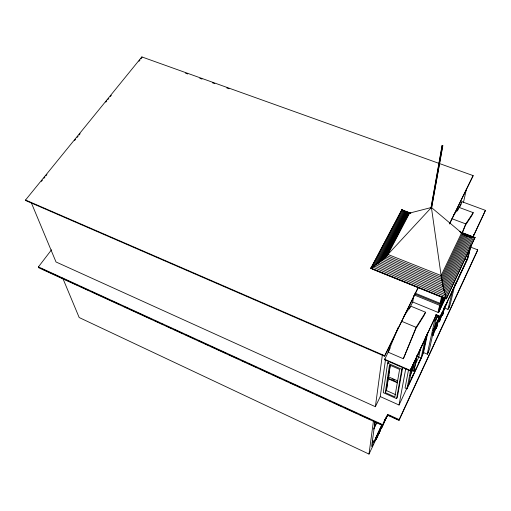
<?xml version="1.0" encoding="UTF-8"?>
<svg xmlns="http://www.w3.org/2000/svg" width="511" height="511" viewBox="0 0 511 511"><rect width="100%" height="100%" fill="white"/><g stroke="black" fill="none" stroke-linecap="round" stroke-linejoin="round"><path stroke-width="0.77" d="M459.319 231.534L474.987 237.481L446.295 298.852L370.852 268.332L401.876 209.74L410.825 213.138M370.852 268.332L401.876 209.74L405.951 212.697L409.004 213.247L431.412 207.485L463.899 234.824M62.706 278.041L79.179 317.535L368.999 454.087L373.452 421.019M31.356 202.848L56.012 261.977L375.381 406.711L382.394 354.704M372.889 440.757L372.212 442.194L371.631 446.378L372.474 446.774L373.068 442.59L373.745 441.153M374.991 422.112L372.372 441.038L374.084 441.836L382.145 424.756M449.635 223.799L473.16 175.618L141.854 56.913L25.55 200.012L25.799 200.599L384.54 356.205L418.036 287.719M436.273 315.223L440.29 316.877L440.412 316.354L436.388 314.699L410.122 370.852L384.572 359.731L390.193 347.914M384.866 359.84L385.007 358.85L384.572 359.731M375.381 406.711L380.261 396.587L385.511 359.642M374.084 441.836L381.864 425.101M388.239 362.912L388.469 361.354L387.613 363.123L383.263 392.665L396.613 398.631L397.417 396.919L402.655 367.524L401.806 369.306L396.613 398.631M376.799 435.417L377.048 434.957L377.642 435.231L376.019 439.486L377.259 436.726M377.642 435.231L376.275 438.872L376.792 438.068M377.118 435.96L377.712 436.234C377.201 435.142 380.037 430.256 378.613 433.788L379.156 433.168L378.568 432.894M378.07 434.989L377.712 436.234M378.095 434.791L378.197 434.107L377.603 433.833M385.294 392.64L389.484 364.982L399.602 369.396L394.85 396.906L385.294 392.64L386.52 390.091M387.785 378.095L397.609 382.432L397.532 382.892L387.715 378.555L389.12 375.33M388.341 377.259L386.316 390.513L395.859 394.767M390.193 365.11L388.411 376.799L397.532 380.816M386.635 389.312L388.073 379.948M388.737 375.585L390.174 366.227M382.445 424.973L381.142 428.614L382.426 426.148L381.883 425.586M383.058 424.149L383.135 423.645M383.787 423.338L383.231 422.853M384.055 422.769L384.253 421.543M384.298 422.252L384.419 421.518L383.831 421.249M386.297 416.925L386.054 418.4L385.473 418.132M386.757 416.222L386.559 417.461L385.971 417.193M386.833 416.727L386.948 416.037M399.008 420.4L399.161 419.576L387.76 414.402L387.619 415.226L399.008 420.4L477.421 250.837L477.683 249.828L470.708 247.158M409.311 308.951L412.722 301.995L413.878 295.39M442.009 145.891L430.971 207.958L431.508 208.162L442.833 145.661L442.239 145.45L442.009 145.891L442.603 146.095L431.508 208.162M442.239 145.45L431.182 207.543L431.725 207.747M380.261 396.587L399.04 405.012L405.785 368.457M380.133 428.959L379.897 429.834M378.792 431.661L378.74 432.178M408.506 369.97L405.076 387.983L406.986 388.826L422.456 355.682L427.062 333.958M380.554 428.065L381.353 425.74M410.122 370.852L436.388 314.699M406.986 388.826L410.953 368.482M412.716 364.343L408.743 384.566L421.134 358.019L425.625 336.672M414.076 362.235L412.422 370.564L410.065 375.598M412.811 369.734L414.019 363.672M411.949 370.354L413.846 371.178L416.593 357.559L411.694 367.984M416.689 357.087L416.989 355.567M417.085 356.244L417.391 354.723M420.515 348.534L418.777 357.01L415.13 364.784M423.178 343.277L416.989 356.716L413.846 371.178M422.201 355.413L423.542 352.539L427.803 332.508M423.542 352.539L427.234 354.11L435.883 314.891M472.867 237.398L485.45 210.372L461.925 201.698L461.446 202.988M437.014 315.332L429.438 349.358L427.234 354.11M378.434 432.402L378.408 432.102M438.074 312.393L439.696 305.124M440.099 303.317L441.638 296.431M432.287 334.98L433.2 335.363L434.401 330.017L432.491 334.098M432.593 333.632L434.503 329.544L435.73 324.083M435.953 323.923L435.532 325.807L438.381 319.707L438.808 317.816M412.722 301.995L438.572 312.604L440.335 305.201M415.066 293.129L440.61 303.521L441.983 297.408M440.45 305.655L439.121 308.478L439.62 308.689L440.303 305.635M463.451 202.465L466.562 188.591M435.742 326.944L436.017 325.724L435.385 327.066M434.548 328.618L436.119 325.252L436.822 322.141M442.52 296.878L441.651 300.749L443.305 297.23M444.263 298.335L440.987 305.865L414.466 295.051M441.945 303.738L442.469 301.439M435.461 328.171L436.375 328.547L436.931 326.101L434.107 332.156L433.2 335.363M437.039 325.635L438.272 320.186L435.423 326.28L434.209 331.69L437.039 325.635L436.119 325.252M439.319 316.405L438.068 321.917L440.878 315.894L441.357 313.811M438.662 311.007L442.986 301.797L443.503 299.529M439.319 318.321L438.61 321.425L439.517 321.802L440.444 318.577L443.216 312.63L442.635 315.115L441.728 314.744M438.828 311.921L443.491 301.995L444.18 298.98M444.564 298.149L443.874 301.171L445.183 298.379M439.517 321.802L440.769 316.373L437.959 322.39L436.375 328.547M441.657 313.294L440.552 318.104L443.324 312.151L444.608 306.626L443.369 309.283M446.295 298.852L474.987 237.481L467.348 236.018L461.612 232.895L441.134 275.582L443.229 286.831L380.178 261.562L370.877 268.045L446.358 298.571L443.682 288.766L468.498 236.376L462.551 234.115M445.024 305.61L444.372 308.401L447.131 302.493L444.263 308.887L442.635 315.115M444.819 308.12L447.981 309.404L452.746 289.52M455.18 283.746L450.057 304.933L447.981 309.404M455.876 283.599L456.253 282.066M440.29 316.877L466.684 260.361L466.818 259.805L464.869 259.045M466.715 260.386L469.979 247.394M467.923 257.493L470.995 245.299M472.918 237.672L473.684 234.626M471.251 244.826L467.789 258.56L454.26 287.54M473.173 237.2L473.748 234.907M378.862 431.38L379.207 430.371M385.364 419.231L385.122 419.921M385.013 420.061L385.083 419.55M379.801 430.09L379.456 430.894M398.165 327.481L388.105 352.168L403.345 358.748L416.114 327.347L425.586 312.253L410.697 306.115L403.403 317.076M462.212 232.633L465.757 223.907L473.231 212.659L459.114 207.421L453.583 215.22M462.212 233.195L465.444 225.236L471.8 215.655L473.231 212.659M381.474 426.596L381.774 425.861L382.426 426.148M384.936 420.246L384.662 420.86M379.36 429.994L380.273 428.186M380.12 429.879L379.379 432.466L380.982 428.403L379.609 431.884L380.701 428.972L380.273 429.687M376.952 437.857L377.533 435.992L376.939 435.717M378.319 434.324L378.811 432.926L378.447 433.584M427.413 354.193L428.755 351.3M448.543 308.65L449.546 306.479M399.161 419.576L477.683 249.828M432.938 330.745L439.69 316.296M433.06 330.975L439.811 316.539M441.178 314.425L442.104 312.445M399.04 405.012L409.777 382.011M411.457 378.415L413.476 374.103M415.149 370.507L416.497 367.633M418.17 364.036L420.521 359.009M440.412 316.354L466.818 259.805M473.007 236.836L485.45 210.372M439.62 308.689L444.691 297.99M443.701 300.27L444.685 298.175M438.572 312.604L445.305 298.271M435.461 320.582L437.831 315.53M436.937 317.938L437.614 316.494M384.559 420.617L384.802 420.106M441.804 299.133L442.801 297.025M368.999 454.087L387.76 414.402M377.757 434.114L378.351 434.388L379.156 433.168M387.696 415.041L382.637 425.784L382.049 425.516M440.61 303.521L443.299 297.817M441.376 302.467L443.388 298.194M465.202 235.156L442.411 282.998L382.95 259.243L380.178 261.562L405.951 212.697M373.95 428.173L376.684 422.425M373.726 429.157L376.767 422.763M466.249 235.609L442.807 284.908L381.589 260.406L406.596 212.946M443.229 286.831L467.348 236.018M403.345 358.748L415.89 328.547L423.938 315.696L425.586 312.253M463.292 234.115L441.708 279.242L385.524 256.867L382.95 259.243L407.222 213.132M464.218 234.658L442.047 281.114L384.266 258.061L407.829 213.24M374.256 424.264L375.259 422.156M462.423 233.527L441.408 277.403L386.738 255.66L385.524 256.867L408.43 213.279M387.715 378.555L388.718 376.486M377.872 433.13L378.14 432.574M381.532 425.344L381.711 424.992M376.639 435.736L375.425 439.205L375.828 438.687M457.364 210.992L461.925 201.698M459.44 207.702L460.143 206.284M460.488 205.575L461.19 204.145M449.412 223.914L473.16 175.618M384.54 356.205L418.285 287.565M382.279 425.446C379.973 429.598 383.256 427.42 381.864 425.625M442.603 146.095L442.833 145.661M409.004 213.247L386.738 255.66L387.9 254.44L409.567 213.144M38.44 266.883L382.867 424.769L382.739 425.58L38.868 267.841L38.44 266.883L51.515 249.796M41.391 181.405L42.4 180.166M43.908 178.307L44.911 177.068M45.92 175.829L46.923 174.59M74.587 140.531L75.596 139.292M77.104 137.433L78.106 136.194M79.116 134.955L80.118 133.722M105.771 102.136L106.78 100.897M107.783 99.658L108.792 98.419M110.299 96.566L111.309 95.327M138.973 61.269L139.976 60.03M140.979 58.791L141.988 57.551L141.854 56.913M384.949 420.336L385.473 419.755L384.892 419.486M384.246 258.381L431.412 207.485L441.874 280.769M384.694 420.93L385.16 420.425M377.552 263.772L381.877 260.393M370.877 268.045L375.1 265.573M474.987 237.481L470.835 237.308L465.176 235.526M185.525 73.162L187.773 73.967M199.788 78.272L202.037 79.084M212.544 82.846L214.799 83.657M226.807 87.962L229.062 88.767M452.005 218.74L465.757 223.907M401.831 210.04L404.073 210.89M405.562 211.458L410.78 213.438M462.238 232.965L474.911 237.775M409.975 213.208L402.579 210.398L372.519 267.023L445.771 296.604L473.601 237.353L461.024 232.582M409.209 213.247L403.275 210.992L374.129 265.976L445.209 294.636L472.253 237.181L460.935 232.965M408.423 213.215L403.958 211.522L375.7 264.902L444.672 292.669L470.95 236.957L461.81 233.553M408.334 213.381L404.635 211.982L377.233 263.81L444.168 290.714L469.698 236.689L461.567 233.604M407.529 213.221L405.3 212.372L378.728 262.692L443.682 288.766M387.9 254.44L441.134 275.582M372.168 269.061L445.394 298.692M442.986 301.797L443.491 301.995M414.657 293.959L441.236 304.78M442.411 311.78L443.324 312.151M435.436 315.019L439.441 316.667M433.584 329.161L434.503 329.544M401.557 321.253L416.114 327.347M418.305 356.806L421.134 358.019M25.55 200.012L384.611 355.688M384.636 359.239L410.218 370.36M387.613 363.123L401.806 369.306M392.544 379.111L394.645 380.037M388.398 415.271L391.228 416.554M392.646 417.2L397.596 419.448M384.994 419.141L385.55 419.601L384.962 419.333M382.324 424.775L382.918 425.05M42.234 269.061L47.306 271.386M48.756 272.05L59.627 277.039M61.077 277.703L66.149 280.028M67.599 280.692L78.47 285.681M79.92 286.345L88.62 290.331M92.242 291.992L97.314 294.317M98.764 294.981L103.113 296.98M104.563 297.645L109.635 299.97M111.085 300.634L119.785 304.62M123.406 306.281L128.478 308.612M129.928 309.276L134.278 311.269M135.728 311.934L140.8 314.259M142.25 314.923L150.949 318.915M154.571 320.576L159.643 322.901M161.093 323.565L163.264 324.562M166.893 326.222L171.964 328.554M173.414 329.218L177.764 331.211M179.214 331.875L182.108 333.204M185.736 334.865L190.807 337.19M192.979 338.186L194.429 338.857M198.057 340.518L203.129 342.843M204.579 343.507L208.929 345.5M210.372 346.164L215.45 348.489M216.9 349.16L225.594 353.146M229.215 354.806L237.915 358.792M241.537 360.459L246.615 362.784M248.059 363.449L252.408 365.442M253.858 366.106L256.758 367.435M260.38 369.095L269.08 373.087M272.702 374.748L281.401 378.734M285.023 380.395L287.923 381.73M289.373 382.394L295.895 385.383M297.345 386.048L300.244 387.376M303.866 389.037L312.566 393.029M316.188 394.69L319.088 396.019M320.538 396.683L327.059 399.672M328.509 400.337L331.409 401.665M332.859 402.336L341.552 406.322M345.174 407.982L350.252 410.307M351.702 410.972L356.046 412.971M359.674 414.632L362.574 415.96M364.017 416.625L370.545 419.614M376.339 422.271L381.417 424.603M378.242 433.577L378.836 433.852M377.386 434.152L377.98 434.427M376.594 436.918L377.188 437.192M376.262 437.161L376.824 437.646L376.23 437.371M372.423 440.686L374.135 441.485M372.212 442.194L373.068 442.59M401.876 209.74L402.898 210.819M445.03 294.362L446.358 298.571M442.622 284.544L444.053 290.663"/></g></svg>
